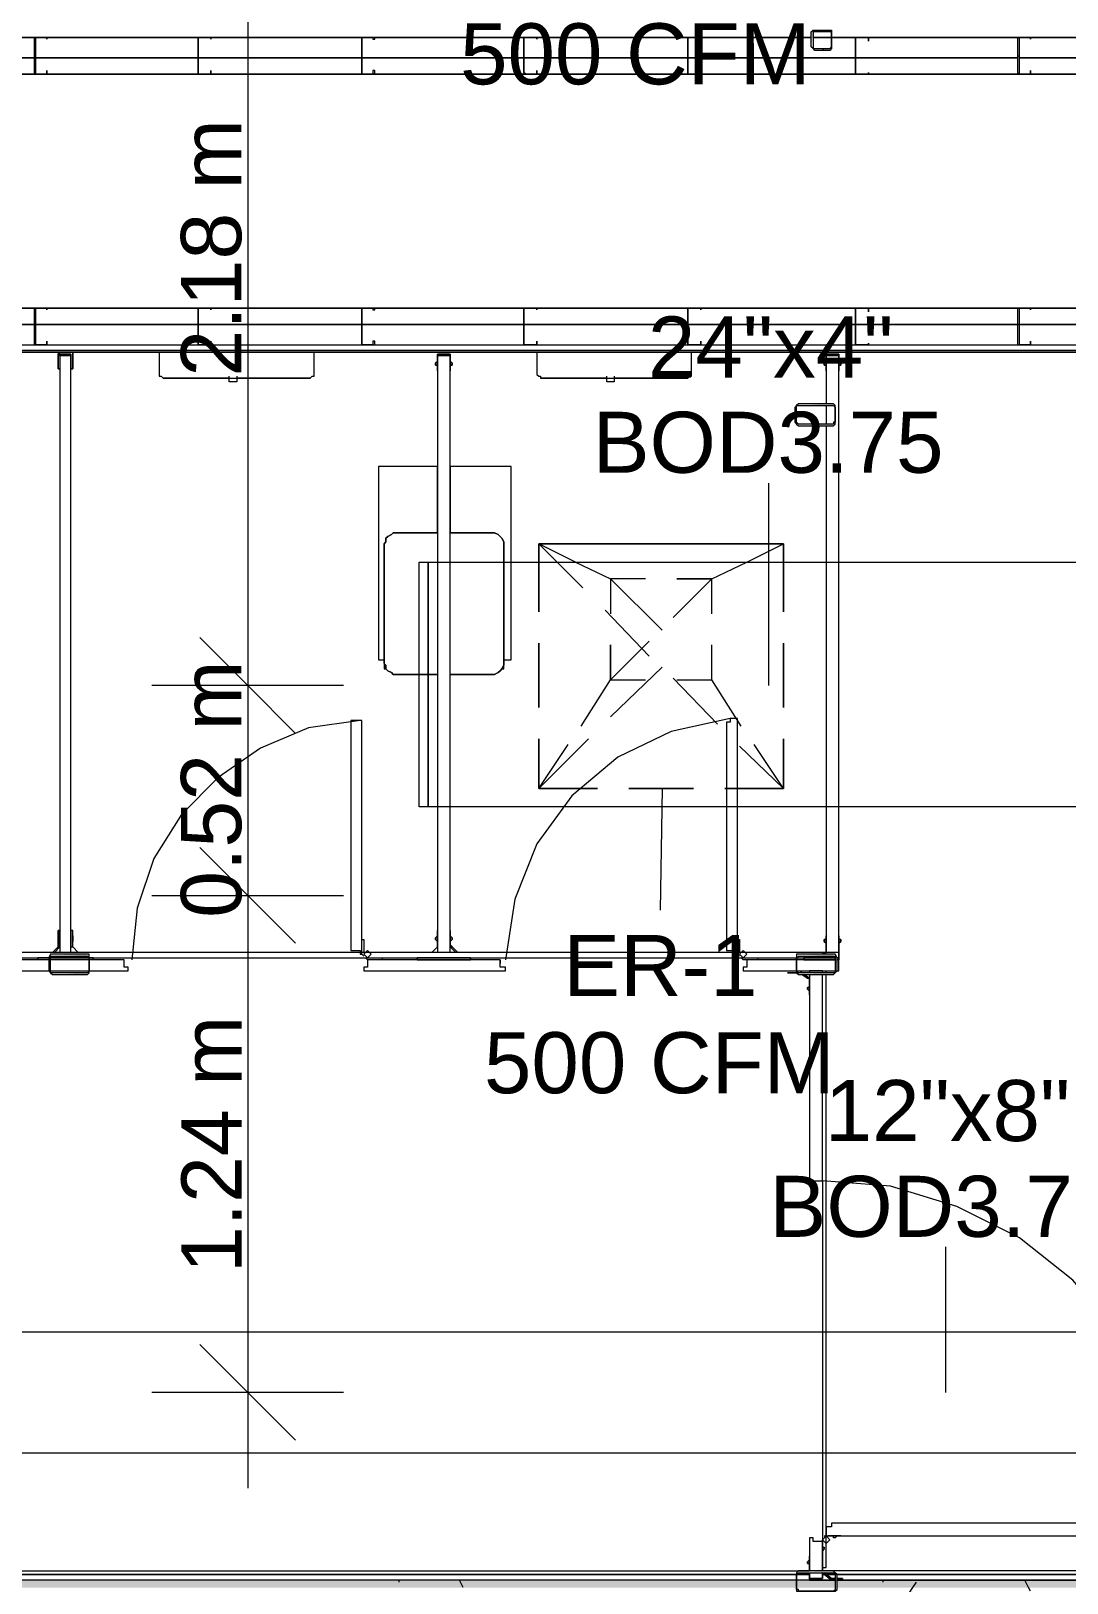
# Model space of a CAD drawing. Header units: metres. Extents: x -2 to 237, y -8 to 52.
# Drawn here: x 36.022 to 38.599, y 25.547 to 29.409 of the extents above; entities that cross this region are included whole.
import ezdxf

# ---------------------------------------------------------------- set-up
doc = ezdxf.new("R2010")
doc.units = ezdxf.units.M
doc.layers.add('HVAC - Ductos', color=5, linetype='Continuous', lineweight=0)
doc.layers.add('PDF_Text', color=7, linetype='Continuous', lineweight=0)
doc.layers.add('PDF_Geometry', color=7, linetype='Continuous', lineweight=0, true_color=0xaaaaaa)
doc.layers.add('PDF_Solid Fills', color=7, linetype='Continuous', lineweight=0, true_color=0xffffff)
doc.styles.add('PDF Helvetica', font='')
doc.styles.get('PDF Helvetica').set_extended_font_data('Helvetica')

msp = doc.modelspace()

# ---------------------------------------------------------------- hatches: boundary and pattern name
at = {"layer": 'PDF_Solid Fills', "lineweight": 0, "transparency": 33554559}
h = msp.add_hatch(color=256, dxfattribs=at)
h.paths.add_polyline_path([(37.9718, 29.4117), (38.0085, 29.4072), (38.0085, 29.4117)])
h.paths.add_polyline_path([(38.0085, 29.3659), (37.9718, 29.3659), (38.0085, 29.3614), (38.0085, 29.3614)])
h.paths.add_polyline_path([(37.9673, 29.4072), (37.9627, 29.4072), (37.9627, 29.3705)])
h = msp.add_hatch(color=256, dxfattribs=at)
h.paths.add_polyline_path([(38.0177, 28.4771), (38.0177, 28.4817), (37.9307, 28.4817)])
h.paths.add_polyline_path([(37.9307, 28.4313), (38.0175, 28.4267), (38.0177, 28.4267), (38.0177, 28.4313)])
h.paths.add_polyline_path([(37.9261, 28.4725), (37.9215, 28.4725), (37.9215, 28.4358)])
h = msp.add_hatch(color=256, dxfattribs=at)
h.paths.add_polyline_path([(36.0751, 27.1118), (36.1621, 27.1072), (36.1621, 27.1118)])
h.paths.add_polyline_path([(36.1621, 27.0659), (36.0751, 27.0659), (36.1612, 27.0614), (36.1621, 27.0614)])
h.paths.add_polyline_path([(36.0705, 27.1026), (36.0659, 27.1026), (36.0659, 27.0705)])
h = msp.add_hatch(color=256, dxfattribs=at)
h.paths.add_polyline_path([(38.0223, 27.1026), (38.0223, 27.0705), (38.0269, 27.1026)])
h.paths.add_polyline_path([(38.0177, 27.1072), (38.0177, 27.1118), (37.9307, 27.1118)])
h.paths.add_polyline_path([(37.9307, 27.0659), (38.0168, 27.0614), (38.0177, 27.0614), (38.0177, 27.0659)])
h = msp.add_hatch(color=256, dxfattribs=at)
h.paths.add_polyline_path([(38.0177, 25.5723), (38.0177, 25.5769), (37.9307, 25.5769)])
h.paths.add_polyline_path([(38.0223, 25.5678), (38.0223, 25.5311), (38.0223, 25.5311), (38.0269, 25.5678)])
h = msp.add_hatch(color=256, dxfattribs=at)
h.paths.add_polyline_path([(38.0223, 25.5357), (38.0223, 25.554), (34.7785, 25.554), (34.7785, 25.5357)])
h.paths.add_polyline_path([(40.1573, 25.554), (40.1573, 25.5357), (40.2673, 25.5357), (40.2673, 25.554)])
h.paths.add_polyline_path([(38.0269, 25.554), (38.0269, 25.5357), (39.9512, 25.5357), (39.9512, 25.554)])

# ---------------------------------------------------------------- linework, layer by layer
at = {"layer": 'HVAC - Ductos', "lineweight": 0}
for points in [[(36.5607, 32.431), (36.5607, 31.6797), (36.5607, 29.9615), (36.5607, 27.7807), (36.5607, 27.2584), (36.5607, 25.7831)], [(37.8574, 27.7807), (37.8574, 28.2846)], [(37.2846, 28.1334), (37.3946, 28.0235)], [(37.8024, 28.0876), (37.894, 28.1334), (37.894, 28.0876), (37.894, 28.1334), (37.2846, 28.1334), (37.2846, 28.0876), (37.2846, 28.1334), (37.894, 28.1334)], [(37.3763, 28.0876), (37.2846, 28.1334)], [(37.3763, 28.0876), (37.4633, 28.0464), (37.4633, 27.9593)], [(37.7153, 27.9593), (37.7153, 28.0464), (37.8024, 28.0876)], [(37.5504, 28.0464), (37.4633, 28.0464)], [(37.7153, 28.0464), (37.6283, 28.0464)], [(37.4496, 27.9685), (37.5595, 27.854)], [(36.6799, 27.6616), (36.5607, 27.7807), (36.4416, 27.8998)], [(37.4633, 27.8815), (37.4633, 27.7944)], [(37.7886, 27.6798), (37.7153, 27.7944), (37.7153, 27.8815)], [(37.5916, 27.8265), (37.4633, 27.7028)], [(36.799, 27.7807), (36.5607, 27.7807), (36.3225, 27.7807)], [(37.39, 27.6798), (37.4633, 27.7944), (37.5504, 27.7944)], [(37.6191, 27.799), (37.7291, 27.6844)], [(37.6283, 27.7944), (37.7153, 27.7944)], [(37.4084, 27.6478), (37.2846, 27.5241), (37.358, 27.634)], [(37.784, 27.6295), (37.894, 27.5241), (37.8207, 27.634)], [(37.5916, 27.5241), (37.5871, 27.2217)], [(36.6799, 27.1392), (36.5607, 27.2584), (36.4416, 27.3775)], [(36.3225, 27.2584), (36.5607, 27.2584), (36.799, 27.2584)], [(38.2972, 26.0214), (38.2972, 26.3833)], [(36.6799, 25.9022), (36.5607, 26.0214), (36.4416, 26.1404)], [(36.799, 26.0214), (36.5607, 26.0214), (36.3225, 26.0214)]]:
    msp.add_lwpolyline(points, dxfattribs=at)
for points in [[(37.0097, 28.0876), (37.0097, 27.4783), (36.9869, 27.4783), (36.9869, 28.0876)], [(37.0097, 28.0876), (38.6775, 28.0876), (38.6775, 27.4783), (37.0097, 27.4783)], [(37.2846, 28.0876), (37.2846, 27.9639)], [(37.894, 27.9639), (37.894, 28.0876)], [(37.2846, 27.886), (37.2846, 27.7257)], [(37.894, 27.7257), (37.894, 27.886)], [(37.2846, 27.6478), (37.2846, 27.5241), (37.4312, 27.5241), (37.2846, 27.5241)], [(37.7474, 27.5241), (37.894, 27.5241), (37.894, 27.6478), (37.894, 27.5241)], [(37.5091, 27.5241), (37.6695, 27.5241)], [(31.6721, 26.1725), (38.6775, 26.1725), (38.6775, 25.8701), (31.6721, 25.8701)]]:
    msp.add_lwpolyline(points, close=True, dxfattribs=at)
at = {"layer": 'PDF_Geometry', "lineweight": 0}
for points in [[(34.1875, 29.3018), (39.7175, 29.3018), (39.7175, 29.343), (39.6991, 29.343), (39.7175, 29.343), (39.7175, 29.3934), (38.5079, 29.3934), (39.7037, 29.3934), (39.7037, 29.4117)], [(38.0727, 29.3934), (38.0727, 29.3934)], [(38.0727, 29.3934), (38.0727, 29.3934)], [(37.9902, 29.3613), (37.9948, 29.3659)], [(38.0131, 29.3796), (38.0131, 29.3842)], [(38.1047, 29.3842), (38.1047, 29.3842)], [(35.6261, 29.343), (36.0293, 29.343), (35.6261, 29.343)], [(34.1875, 28.7199), (39.7037, 28.7199), (39.7037, 29.3018), (39.7037, 28.7199), (39.7175, 28.7199), (39.7175, 29.3018), (39.7037, 29.3018), (39.7037, 28.7199), (39.7037, 29.3018), (34.1875, 29.3018)], [(38.1047, 29.3064), (38.1047, 29.3064)], [(34.1875, 28.6283), (39.7175, 28.6283), (39.7175, 28.6787), (39.7175, 28.7199), (34.1875, 28.7199)], [(38.0727, 28.7199), (38.0727, 28.7199)], [(38.0727, 28.7199), (38.0727, 28.7199)], [(38.1047, 28.7107), (38.1047, 28.7107)], [(34.1875, 28.6283), (39.7037, 28.6283), (39.7037, 28.6145), (34.1875, 28.6145)], [(38.0727, 28.6283), (38.0727, 28.6283)], [(38.0727, 28.6283), (38.0727, 28.6283)], [(38.1047, 28.6328), (38.1047, 28.6328)], [(39.7037, 28.6145), (34.1875, 28.6145)], [(34.2058, 28.6099), (39.7037, 28.6099), (34.2058, 28.6099)], [(36.0888, 28.587), (36.0888, 28.5825), (36.0888, 28.587)], [(36.0888, 28.587), (36.0888, 28.5825), (36.0888, 28.587)], [(36.1209, 27.1164), (36.1209, 28.6008), (36.0934, 28.6008), (36.0934, 27.1164)], [(36.1255, 28.5825), (36.1255, 28.587), (36.1255, 28.5825)], [(36.1255, 28.5825), (36.1255, 28.587), (36.1255, 28.5825)], [(36.7165, 28.5458), (36.7211, 28.5503), (36.7257, 28.5503), (36.7257, 28.5549), (36.7257, 28.5595), (36.7257, 28.6099), (36.3408, 28.6099), (36.3408, 28.5595), (36.3408, 28.5549), (36.3408, 28.5503), (36.3454, 28.5503), (36.35, 28.5458)], [(37.0281, 28.5825), (37.0281, 28.5779), (37.0281, 28.5825)], [(37.0281, 28.5825), (37.0281, 28.5779), (37.0281, 28.5825)], [(37.0327, 28.6054), (37.0373, 28.6054), (37.0647, 28.6054), (37.0647, 28.5641), (37.0647, 28.6054), (37.0373, 28.6054)], [(37.0647, 27.1164), (37.0647, 28.6008), (37.0327, 28.6008), (37.0327, 27.1164)], [(37.0693, 28.5779), (37.0693, 28.5825), (37.0693, 28.5779)], [(37.0693, 28.5779), (37.0693, 28.5825), (37.0693, 28.5779)], [(37.6558, 28.5458), (37.6603, 28.5503), (37.6649, 28.5503), (37.6649, 28.5549), (37.6649, 28.5595), (37.6649, 28.6099), (37.28, 28.6099), (37.28, 28.5595), (37.28, 28.5549), (37.2846, 28.5503), (37.2892, 28.5503), (37.2892, 28.5458)], [(37.9948, 28.5825), (37.9948, 28.5779), (37.9948, 28.5825)], [(37.9948, 28.5825), (37.9948, 28.5779), (37.9948, 28.5825)], [(38.0315, 27.1576), (38.0315, 27.1026), (38.0315, 27.098), (38.0269, 27.098), (38.0315, 27.098), (38.0315, 27.1026), (38.0315, 27.1576), (38.0315, 27.1026), (38.0269, 27.1026), (38.0315, 27.1026), (38.0315, 28.6008), (37.9994, 28.6008), (37.9994, 28.4817)], [(38.0361, 28.5779), (38.0361, 28.5825), (38.0361, 28.5779)], [(38.0361, 28.5779), (38.0361, 28.5825), (38.0361, 28.5779)], [(36.4645, 28.5458), (36.35, 28.5458), (36.7165, 28.5458), (36.5837, 28.5458)], [(36.5149, 28.5458), (36.4645, 28.5458), (36.5149, 28.5458)], [(36.4645, 28.5458), (36.4645, 28.5458)], [(36.5333, 28.5503), (36.5333, 28.5367), (36.5149, 28.5367), (36.5149, 28.5503)], [(37.4038, 28.5458), (37.2892, 28.5458), (37.6558, 28.5458), (37.5229, 28.5458)], [(37.4542, 28.5458), (37.4038, 28.5458), (37.4542, 28.5458)], [(37.4038, 28.5458), (37.4038, 28.5458)], [(37.4725, 28.5503), (37.4725, 28.5367), (37.4542, 28.5367), (37.4542, 28.5503)], [(37.9994, 28.4771), (37.9994, 28.4313)], [(37.9994, 28.4267), (37.9994, 27.1164), (37.9994, 27.1576), (37.9994, 27.1209), (37.9994, 27.1164), (37.9948, 27.1164), (37.9902, 27.1164), (37.9948, 27.1164), (37.9994, 27.1164), (37.9994, 27.1209), (37.9994, 27.1576)], [(37.0327, 28.3259), (37.0327, 28.1609), (37.0327, 28.3259), (37.0235, 28.3259), (37.0097, 28.3259), (36.9869, 28.3259), (36.9685, 28.3259), (36.9456, 28.3259), (36.8952, 28.3259), (36.8906, 28.3259), (36.886, 28.3259), (36.886, 27.8448), (36.8906, 27.8448), (36.8952, 27.8448), (36.8998, 27.8448), (36.8998, 27.8219), (36.9044, 27.8219)], [(37.193, 27.8219), (37.1976, 27.8219), (37.1976, 27.8448), (37.2022, 27.8448), (37.2068, 27.8448), (37.2114, 27.8448), (37.2159, 27.8448), (37.2159, 28.3259), (37.2114, 28.3259), (37.2068, 28.3259), (37.2022, 28.3259), (37.1563, 28.3259), (37.1335, 28.3259), (37.1105, 28.3259), (37.0922, 28.3259), (37.0739, 28.3259), (37.0647, 28.3259), (37.0647, 28.1609), (37.0647, 28.3259)], [(36.8448, 27.6936), (36.8173, 27.6936), (36.8173, 27.1209), (36.8402, 27.1209), (36.8402, 27.1118), (36.8448, 27.1118), (36.8448, 27.6936), (36.8402, 27.6936), (36.712, 27.6753), (36.5928, 27.6249), (36.4875, 27.5516), (36.3958, 27.4599), (36.327, 27.35), (36.2858, 27.2263), (36.2721, 27.098)], [(37.7612, 27.6982), (37.7612, 27.689), (37.752, 27.689), (37.752, 27.1209), (37.7749, 27.1209), (37.7749, 27.1118), (37.7795, 27.1118), (37.7795, 27.6982), (37.7612, 27.6982), (37.6145, 27.6662), (37.4817, 27.602), (37.3671, 27.5058), (37.28, 27.3867), (37.2251, 27.2492), (37.2022, 27.098)], [(36.0934, 27.1301), (36.0797, 27.1164), (36.0934, 27.1301), (36.0934, 27.1713), (36.0888, 27.1713), (36.0888, 27.1346), (36.0888, 27.1301), (36.0751, 27.1164), (36.0888, 27.1301), (36.0888, 27.1346), (36.0888, 27.1713), (36.0934, 27.1713)], [(36.0888, 27.153), (36.0888, 27.1484), (36.0888, 27.153)], [(36.0888, 27.153), (36.0888, 27.1484), (36.0888, 27.153)], [(36.1209, 27.1301), (36.1255, 27.1301), (36.1392, 27.1164), (36.1255, 27.1301), (36.1255, 27.1346), (36.1255, 27.1713), (36.1209, 27.1713)], [(36.1255, 27.1484), (36.1255, 27.153), (36.1255, 27.1484)], [(36.1255, 27.1484), (36.1255, 27.153), (36.1255, 27.1484)], [(37.0281, 27.153), (37.0281, 27.1484), (37.0281, 27.153)], [(37.0281, 27.153), (37.0281, 27.1484), (37.0281, 27.153)], [(37.0693, 27.1484), (37.0693, 27.153), (37.0693, 27.1484)], [(37.0693, 27.1484), (37.0693, 27.153), (37.0693, 27.1484)], [(38.0269, 27.1026), (38.0315, 27.1026), (38.0315, 27.1164), (34.2195, 27.1164), (34.2195, 27.1026)], [(36.8494, 27.1072), (36.8448, 27.1118), (36.8448, 27.1209), (36.8448, 27.1484), (36.8494, 27.1484), (36.8494, 27.1209), (36.8494, 27.1164)], [(36.8494, 27.1392), (36.8494, 27.1346), (36.8494, 27.1301)], [(36.8494, 27.1301), (36.8494, 27.1301)], [(37.784, 27.1072), (37.7795, 27.1118), (37.7795, 27.1209), (37.7795, 27.1484), (37.784, 27.1484), (37.784, 27.1209), (37.784, 27.1164)], [(37.784, 27.1392), (37.784, 27.1346), (37.784, 27.1301)], [(37.784, 27.1301), (37.784, 27.1301)], [(37.9948, 27.1484), (37.9948, 27.1438), (37.9948, 27.1484)], [(37.9948, 27.1484), (37.9948, 27.1438), (37.9948, 27.1484)], [(37.9994, 27.1164), (37.9994, 27.1164)], [(38.0361, 27.1438), (38.0361, 27.1484), (38.0361, 27.1438)], [(38.0361, 27.1438), (38.0361, 27.1484), (38.0361, 27.1438)], [(34.3249, 27.1026), (36.0659, 27.1026)], [(36.0659, 27.098), (35.9239, 27.098), (35.9239, 27.0797), (35.9101, 27.0797), (35.9101, 27.0705), (36.263, 27.0705), (36.263, 27.0797), (36.2538, 27.0797), (36.2538, 27.098), (36.1667, 27.098), (36.0705, 27.098)], [(36.0705, 27.1026), (36.1667, 27.1026), (37.9261, 27.1026), (38.0223, 27.1026)], [(36.8677, 27.098), (36.8586, 27.098), (36.854, 27.1026)], [(36.8631, 27.1026), (36.8677, 27.1026), (36.8952, 27.1026), (36.8952, 27.098)], [(36.9823, 27.098), (36.9823, 27.1026), (37.0052, 27.1026), (37.0097, 27.1026), (37.0052, 27.1026), (37.0922, 27.1026), (37.1151, 27.1026), (37.1151, 27.098)], [(37.0922, 27.1026), (37.0922, 27.1026)], [(37.0922, 27.1026), (37.0922, 27.1026)], [(37.1884, 27.098), (37.1884, 27.0888)], [(37.9444, 27.098), (37.9444, 27.1026), (37.9718, 27.1026), (37.9764, 27.1026), (37.9718, 27.1026), (37.9902, 27.1026), (38.0223, 27.1026), (37.9902, 27.1026), (37.9444, 27.1026), (37.9444, 27.098), (38.0223, 27.098), (37.9261, 27.098), (37.8024, 27.098), (37.7932, 27.098), (37.7886, 27.1026)], [(38.0223, 27.098), (37.9261, 27.098), (37.8024, 27.098), (37.8024, 27.0797), (37.7932, 27.0797), (37.7932, 27.0705), (38.0315, 27.0705), (38.0315, 27.098), (38.0269, 27.098)], [(37.7978, 27.1026), (37.8024, 27.1026), (37.8298, 27.1026), (37.8298, 27.098)], [(37.8116, 27.1026), (37.8116, 27.1026)], [(37.8116, 27.1026), (37.8161, 27.1026), (37.8207, 27.1026)], [(37.9169, 27.0659), (37.9215, 27.0659), (37.9169, 27.0659)], [(37.9169, 27.0659), (37.9215, 27.0659), (37.9169, 27.0659)], [(37.9215, 27.0659), (37.9215, 27.0659)], [(37.9215, 27.0659), (37.9215, 27.0659)], [(37.9902, 27.0659), (37.9902, 27.0705), (37.981, 27.0705), (37.9582, 27.0705), (37.9582, 27.0659)], [(37.9582, 27.0613), (37.9582, 26.539), (37.9673, 26.539), (37.9673, 26.5482), (37.9902, 26.5482), (37.9902, 27.0613)], [(39.6763, 25.5769), (39.6763, 27.0613), (39.6763, 25.5769), (37.9902, 25.5769), (37.9902, 25.6502), (37.9902, 25.6456), (37.9902, 25.6502), (37.9902, 25.6548)], [(38.8928, 25.6868), (38.879, 25.6868), (38.879, 25.696), (38.0131, 25.696), (38.0131, 25.6868), (37.9994, 25.6868), (37.9994, 25.664), (38.8928, 25.664), (38.8928, 25.6868), (38.8699, 25.8564), (38.8149, 26.0214), (38.7279, 26.1679), (38.6133, 26.3008), (38.4805, 26.4062), (38.3247, 26.4841), (38.1597, 26.5345), (37.9902, 26.5482), (37.9902, 25.586), (37.9994, 25.586), (37.9994, 27.0613)], [(37.9994, 27.0659), (37.9994, 27.0705)], [(39.69, 25.5678), (39.69, 27.0613), (39.69, 25.5678), (39.69, 27.0613), (39.69, 25.5678), (39.69, 27.0613), (39.69, 25.5678), (39.69, 27.0613), (39.69, 25.5678), (37.9994, 25.5678)], [(37.9536, 27.0293), (37.9536, 27.0247), (37.9536, 27.0293)], [(37.9536, 27.0293), (37.9536, 27.0247), (37.9536, 27.0293)], [(37.9582, 27.0201), (37.9582, 27.0293), (37.9582, 27.0201)], [(37.9582, 27.0201), (37.9582, 27.0293), (37.9582, 27.0201)], [(37.9582, 25.5586), (37.9582, 25.554), (37.9627, 25.554), (37.9994, 25.554), (38.0131, 25.554), (38.0223, 25.554), (37.9582, 25.554), (37.9582, 25.5723), (37.9582, 25.5586), (37.9582, 25.554), (37.9627, 25.554), (37.9994, 25.554), (38.0223, 25.554), (37.9261, 25.554), (34.7785, 25.554), (34.5082, 25.554), (34.5082, 25.6548), (34.073, 25.6548), (34.073, 25.554), (31.0857, 25.554), (34.073, 25.554)], [(37.9902, 25.5769), (37.9902, 25.6502), (37.9673, 25.6502), (37.9673, 25.6594), (37.9582, 25.6594), (37.9582, 25.5769)], [(37.9948, 25.664), (38.004, 25.664), (38.0085, 25.664), (38.004, 25.664)], [(38.0269, 25.664), (38.0223, 25.6594), (38.0177, 25.6594), (38.0177, 25.664)], [(38.0361, 25.664), (38.0361, 25.664)], [(37.9902, 25.5586), (37.9902, 25.5723), (37.9902, 25.5586), (37.9582, 25.5586), (37.9582, 25.5723), (37.9582, 25.554), (37.9261, 25.554), (34.7785, 25.554), (34.7785, 25.5678), (37.9261, 25.5678), (37.9582, 25.5678), (37.9261, 25.5678), (34.7785, 25.5678), (34.7785, 25.5723), (34.7785, 25.5769), (37.9582, 25.5769), (37.9582, 25.6136)], [(37.9582, 25.5769), (37.9582, 25.6136), (37.9582, 25.5769)], [(37.9902, 25.6456), (37.9902, 25.6181)], [(37.9902, 25.6364), (37.9948, 25.6364), (37.9948, 25.6319), (37.9902, 25.6273)], [(37.9902, 25.6181), (37.9902, 25.6181)], [(37.9536, 25.5998), (37.9536, 25.5952), (37.9536, 25.5998)], [(37.9536, 25.5998), (37.9536, 25.5952), (37.9536, 25.5998)], [(37.9582, 25.5678), (34.7785, 25.5678)], [(38.0223, 25.554), (37.9261, 25.554), (34.7785, 25.554)], [(37.9582, 25.5586), (37.9902, 25.5586), (37.9582, 25.5586)], [(37.9718, 25.5586), (37.9673, 25.5586), (37.9718, 25.5586)], [(37.9718, 25.5586), (37.9673, 25.5586), (37.9718, 25.5586)], [(37.9948, 25.5678), (37.9902, 25.5678)], [(38.0223, 25.5678), (37.9994, 25.5678)], [(38.0223, 25.5678), (37.9994, 25.5678)], [(38.0223, 25.5678), (38.004, 25.5678)], [(38.0223, 25.5678), (38.004, 25.5678)], [(38.0131, 25.554), (38.0131, 25.554)], [(38.0315, 25.5586), (38.0269, 25.5586), (38.0315, 25.5586)], [(38.0315, 25.5586), (38.0269, 25.5586), (38.0315, 25.5586)], [(39.6304, 25.554), (38.0406, 25.554), (38.0269, 25.554), (39.9512, 25.554)], [(39.9512, 25.554), (38.0269, 25.554)], [(38.0406, 25.554), (38.0406, 25.554)]]:
    msp.add_lwpolyline(points, dxfattribs=at)
for points in [[(36.0339, 29.3934), (35.6582, 29.3934)], [(36.0613, 29.3934), (36.0339, 29.3934), (36.0293, 29.3934), (36.0293, 29.3064), (36.0339, 29.3018), (36.0613, 29.3018), (36.0613, 29.311), (36.0613, 29.3018), (36.0339, 29.3018), (36.0339, 29.3064), (36.0339, 29.3934), (36.0613, 29.3934), (36.0613, 29.3888)], [(36.4371, 29.3934), (36.0613, 29.3934)], [(36.4691, 29.3934), (36.4371, 29.3934), (36.4371, 29.3064), (36.4371, 29.3018), (36.4691, 29.3018), (36.4691, 29.311), (36.4691, 29.3018), (36.4371, 29.3018), (36.4371, 29.3064), (36.4371, 29.3934), (36.4691, 29.3934), (36.4691, 29.3888)], [(36.8448, 29.3934), (36.4691, 29.3934)], [(36.8768, 29.3934), (36.8448, 29.3934), (36.8448, 29.3064), (36.8448, 29.3018), (36.8768, 29.3018), (36.8768, 29.311), (36.8723, 29.311), (36.8723, 29.3018), (36.8448, 29.3018), (36.8448, 29.3064), (36.8448, 29.3934), (36.8723, 29.3934), (36.8723, 29.3888), (36.8768, 29.3888)], [(37.2526, 29.3934), (36.8768, 29.3934)], [(37.28, 29.3934), (37.2526, 29.3934), (37.248, 29.3934), (37.248, 29.3064), (37.248, 29.3018), (37.2526, 29.3018), (37.28, 29.3018), (37.28, 29.311), (37.28, 29.3018), (37.2526, 29.3018), (37.248, 29.3064), (37.248, 29.3934), (37.2526, 29.3934), (37.28, 29.3934), (37.28, 29.3888)], [(37.6558, 29.3934), (37.28, 29.3934)], [(37.6878, 29.3934), (37.6558, 29.3934), (37.6558, 29.3064), (37.6558, 29.3018), (37.6878, 29.3018), (37.6878, 29.311), (37.6878, 29.3018), (37.6558, 29.3018), (37.6558, 29.3064), (37.6558, 29.3934), (37.6878, 29.3934), (37.6878, 29.3888)], [(37.9627, 29.3934), (37.6878, 29.3934)], [(37.9627, 29.4072), (37.9673, 29.4117), (37.9718, 29.4117), (38.0085, 29.4117), (38.0131, 29.4117), (38.0131, 29.4072), (38.0131, 29.3705), (38.0131, 29.3659), (38.0085, 29.3613), (37.9718, 29.3613), (37.9673, 29.3659), (37.9627, 29.3705)], [(37.9718, 29.3659), (38.0085, 29.3659), (38.0131, 29.3705), (38.0131, 29.4072), (38.0085, 29.4072), (37.9718, 29.4072), (37.9673, 29.4072), (37.9673, 29.3705), (37.9673, 29.3659)], [(38.0727, 29.3934), (38.0131, 29.3934), (37.9673, 29.3934), (38.0131, 29.3934)], [(38.0727, 29.3018), (38.0727, 29.3064), (38.0727, 29.3934), (38.1047, 29.3934), (38.1047, 29.3842), (38.1047, 29.3934), (38.0727, 29.3934), (38.0727, 29.3064), (38.0727, 29.3018), (38.1047, 29.3018)], [(38.4805, 29.3934), (38.1047, 29.3934)], [(38.5079, 29.3934), (38.4805, 29.3934), (38.4759, 29.3934), (38.4759, 29.3064), (38.4805, 29.3018), (38.5079, 29.3018), (38.5079, 29.311), (38.5079, 29.3018), (38.4805, 29.3018), (38.4805, 29.3064), (38.4805, 29.3934), (38.5079, 29.3934), (38.5079, 29.3888)], [(36.0339, 29.343), (36.4371, 29.343), (36.8448, 29.343), (37.248, 29.343), (37.6558, 29.343), (38.0727, 29.343), (38.4759, 29.343), (38.0727, 29.343), (37.6558, 29.343), (37.248, 29.343), (36.8448, 29.343), (36.4371, 29.343)], [(38.4805, 29.343), (38.9157, 29.343), (39.044, 29.343), (38.9157, 29.343)], [(38.0361, 29.3018), (38.5446, 29.3018)], [(38.1047, 29.3064), (38.1047, 29.3018)], [(36.0613, 28.7199), (36.0339, 28.7199), (36.0293, 28.7199), (36.0293, 28.6283), (36.0339, 28.6283), (36.0613, 28.6283), (36.0613, 28.6374), (36.0613, 28.6283), (36.0339, 28.6283), (36.0339, 28.7199), (36.0613, 28.7199), (36.0613, 28.7153)], [(36.4691, 28.7199), (36.4371, 28.7199), (36.4371, 28.6283), (36.4691, 28.6283), (36.4691, 28.6374), (36.4691, 28.6283), (36.4371, 28.6283), (36.4371, 28.7199), (36.4691, 28.7199), (36.4691, 28.7153)], [(36.8768, 28.7199), (36.8448, 28.7199), (36.8448, 28.6283), (36.8768, 28.6283), (36.8768, 28.6374), (36.8723, 28.6374), (36.8723, 28.6283), (36.8448, 28.6283), (36.8448, 28.7199), (36.8723, 28.7199), (36.8723, 28.7153), (36.8768, 28.7153)], [(37.28, 28.7199), (37.2526, 28.7199), (37.248, 28.7199), (37.248, 28.6283), (37.2526, 28.6283), (37.28, 28.6283), (37.28, 28.6374), (37.28, 28.6283), (37.2526, 28.6283), (37.248, 28.6283), (37.248, 28.7199), (37.2526, 28.7199), (37.28, 28.7199), (37.28, 28.7153)], [(37.6878, 28.7199), (37.6558, 28.7199), (37.6558, 28.6283), (37.6878, 28.6283), (37.6878, 28.6374), (37.6878, 28.6283), (37.6558, 28.6283), (37.6558, 28.7199), (37.6878, 28.7199), (37.6878, 28.7153)], [(38.0727, 28.6283), (38.0727, 28.7199), (38.1047, 28.7199), (38.1047, 28.7107), (38.1047, 28.7199), (38.0727, 28.7199), (38.0727, 28.6283), (38.1047, 28.6283)], [(38.5079, 28.7199), (38.4805, 28.7199), (38.4759, 28.7199), (38.4759, 28.6283), (38.4805, 28.6283), (38.5079, 28.6283), (38.5079, 28.6374), (38.5079, 28.6283), (38.4805, 28.6283), (38.4805, 28.7199), (38.5079, 28.7199), (38.5079, 28.7153)], [(39.044, 28.6787), (39.0165, 28.6787), (38.8974, 28.6787), (38.4805, 28.6787), (38.0727, 28.6787), (37.6558, 28.6787), (37.248, 28.6787), (36.8448, 28.6787), (36.4371, 28.6787), (36.0339, 28.6787), (35.6261, 28.6787), (35.2229, 28.6787), (35.6261, 28.6787), (36.0339, 28.6787), (36.4371, 28.6787), (36.8448, 28.6787), (37.248, 28.6787), (37.6558, 28.6787), (38.0727, 28.6787), (38.4805, 28.6787), (38.8974, 28.6787), (39.0165, 28.6787)], [(38.1047, 28.6328), (38.1047, 28.6283)], [(36.1255, 28.6054), (36.1255, 28.5687), (36.1209, 28.5687), (36.1209, 28.6054), (36.0934, 28.6054), (36.0934, 28.6008), (36.0934, 28.6054), (36.1209, 28.6054), (36.1209, 28.5687), (36.1255, 28.5687), (36.1255, 28.6054), (36.1255, 28.6099), (36.1209, 28.6099), (36.0934, 28.6099), (36.0888, 28.6054), (36.0888, 28.5687), (36.0934, 28.5687), (36.0888, 28.5687), (36.0888, 28.6054), (36.0934, 28.6099), (36.1209, 28.6099), (36.1255, 28.6099)], [(36.0888, 28.5779), (36.0888, 28.5825), (36.0888, 28.587), (36.0888, 28.5825)], [(36.0888, 28.5779), (36.0888, 28.5825), (36.0888, 28.587), (36.0888, 28.5825)], [(36.0888, 28.5825), (36.0888, 28.5779)], [(36.1255, 28.587), (36.1255, 28.5825), (36.1255, 28.5779), (36.1255, 28.5825)], [(36.1255, 28.587), (36.1255, 28.5825), (36.1255, 28.5779), (36.1255, 28.5825)], [(36.1255, 28.5779), (36.1255, 28.5825)], [(37.0327, 28.587), (37.0281, 28.5825)], [(37.0327, 28.5641), (37.0327, 28.6054), (37.0373, 28.6054), (37.0647, 28.6054), (37.0647, 28.5641), (37.0647, 28.6054), (37.0373, 28.6054), (37.0327, 28.6054)], [(37.0327, 28.5779), (37.0327, 28.5825), (37.0327, 28.587), (37.0327, 28.5825)], [(37.0327, 28.5779), (37.0327, 28.5825), (37.0327, 28.587), (37.0327, 28.5825)], [(37.0693, 28.5825), (37.0647, 28.587)], [(37.0647, 28.587), (37.0647, 28.5825), (37.0647, 28.5779), (37.0647, 28.5825)], [(37.0647, 28.587), (37.0647, 28.5825), (37.0647, 28.5779), (37.0647, 28.5825)], [(37.9994, 28.587), (37.9948, 28.5825)], [(38.0315, 28.6054), (38.0315, 28.5641), (38.0315, 28.6054), (38.0269, 28.6054), (37.9994, 28.6054), (38.0269, 28.6054), (38.0315, 28.6054), (38.0315, 28.5641), (38.0315, 28.6054), (38.0269, 28.6054), (37.9994, 28.6054), (37.9994, 28.5641), (37.9994, 28.6054), (38.0269, 28.6054)], [(37.9994, 28.5779), (37.9994, 28.5825), (37.9994, 28.587), (37.9994, 28.5825)], [(37.9994, 28.5779), (37.9994, 28.5825), (37.9994, 28.587), (37.9994, 28.5825)], [(38.0361, 28.5825), (38.0315, 28.587)], [(38.0315, 28.587), (38.0315, 28.5825), (38.0315, 28.5779), (38.0315, 28.5825)], [(38.0315, 28.587), (38.0315, 28.5825), (38.0315, 28.5779), (38.0315, 28.5825)], [(36.5837, 28.5458), (36.5333, 28.5458)], [(37.0281, 28.5779), (37.0327, 28.5779)], [(37.0647, 28.5779), (37.0693, 28.5779)], [(37.5229, 28.5458), (37.4725, 28.5458)], [(37.9948, 28.5779), (37.9994, 28.5779)], [(38.0315, 28.5779), (38.0361, 28.5779)], [(37.9215, 28.4725), (37.9215, 28.4358), (37.9261, 28.4313), (37.9307, 28.4267), (38.0177, 28.4267), (38.0223, 28.4313), (38.0223, 28.4358), (38.0223, 28.4725), (38.0223, 28.4771), (38.0177, 28.4817), (37.9307, 28.4817), (37.9261, 28.4771)], [(37.9261, 28.4725), (37.9261, 28.4771), (37.9307, 28.4771), (38.0177, 28.4771), (38.0223, 28.4725), (38.0223, 28.4358), (38.0177, 28.4358), (38.0177, 28.4313), (37.9307, 28.4313), (37.9261, 28.4358)], [(37.0327, 27.8082), (36.9319, 27.8082), (36.9227, 27.8082), (36.9181, 27.8127), (36.909, 27.8173), (36.9044, 27.8219), (36.9044, 27.8311), (36.8998, 27.8356), (36.8998, 28.1334), (36.9044, 28.138), (36.9044, 28.1472), (36.909, 28.1518), (36.9181, 28.1564), (36.9227, 28.1609), (36.9319, 28.1609), (37.0327, 28.1609), (37.0327, 27.8082), (36.9319, 27.8082), (36.9227, 27.8082), (36.9181, 27.8127), (36.909, 27.8173), (36.9044, 27.8219), (36.9044, 27.8311), (36.8998, 27.8356), (36.8998, 28.1334), (36.9044, 28.138), (36.9044, 28.1472), (36.909, 28.1518), (36.9181, 28.1564), (36.9227, 28.1609), (36.9319, 28.1609), (37.0327, 28.1609), (36.9319, 28.1609), (36.9227, 28.1609), (36.9181, 28.1564), (36.909, 28.1518), (36.9044, 28.1472), (36.9044, 28.138), (36.8998, 28.1334), (36.8998, 27.8356), (36.9044, 27.8311), (36.9044, 27.8219), (36.909, 27.8173), (36.9181, 27.8127), (36.9227, 27.8082), (36.9319, 27.8082)], [(37.0647, 28.1609), (37.1655, 28.1609), (37.1747, 28.1609), (37.1839, 28.1564), (37.1884, 28.1518), (37.193, 28.1472), (37.1976, 28.138), (37.1976, 28.1334), (37.1976, 27.8356), (37.1976, 27.8311), (37.193, 27.8219), (37.1884, 27.8173), (37.1839, 27.8127), (37.1747, 27.8082), (37.1655, 27.8082), (37.0647, 27.8082), (37.0647, 28.1609), (37.1655, 28.1609), (37.1747, 28.1609), (37.1839, 28.1564), (37.1884, 28.1518), (37.193, 28.1472), (37.1976, 28.138), (37.1976, 28.1334), (37.1976, 27.8356), (37.1976, 27.8311), (37.193, 27.8219), (37.1884, 27.8173), (37.1839, 27.8127), (37.1747, 27.8082), (37.1655, 27.8082), (37.0647, 27.8082), (37.1655, 27.8082), (37.1747, 27.8082), (37.1839, 27.8127), (37.1884, 27.8173), (37.193, 27.8219), (37.1976, 27.8311), (37.1976, 27.8356), (37.1976, 28.1334), (37.1976, 28.138), (37.193, 28.1472), (37.1884, 28.1518), (37.1839, 28.1564), (37.1747, 28.1609), (37.1655, 28.1609)], [(36.0888, 27.1576), (36.0888, 27.153)], [(36.1392, 27.1164), (36.1255, 27.1301), (36.1255, 27.1346), (36.1255, 27.1713), (36.1209, 27.1713), (36.1209, 27.1301), (36.1255, 27.1301)], [(36.1255, 27.153), (36.1255, 27.1576)], [(36.1255, 27.1576), (36.1255, 27.153), (36.1255, 27.1484), (36.1255, 27.1438), (36.1255, 27.1484), (36.1255, 27.153)], [(36.1255, 27.1576), (36.1255, 27.153), (36.1255, 27.1484), (36.1255, 27.1438), (36.1255, 27.1484), (36.1255, 27.153)], [(37.0189, 27.1164), (37.0327, 27.1301), (37.0327, 27.1346), (37.0327, 27.1713), (37.0327, 27.1346), (37.0327, 27.1301), (37.0189, 27.1164), (37.0327, 27.1301)], [(37.0327, 27.1576), (37.0281, 27.153)], [(37.0785, 27.1164), (37.0647, 27.1301), (37.0647, 27.1713), (37.0647, 27.1346), (37.0693, 27.1301), (37.0831, 27.1164), (37.0693, 27.1301), (37.0647, 27.1346), (37.0647, 27.1713), (37.0647, 27.1301)], [(37.0693, 27.153), (37.0647, 27.1576)], [(37.0647, 27.1576), (37.0647, 27.153), (37.0647, 27.1484), (37.0647, 27.1438), (37.0647, 27.1484), (37.0647, 27.153)], [(37.0647, 27.1576), (37.0647, 27.153), (37.0647, 27.1484), (37.0647, 27.1438), (37.0647, 27.1484), (37.0647, 27.153)], [(36.0888, 27.1484), (36.0888, 27.1438)], [(36.1255, 27.1438), (36.1255, 27.1484)], [(36.8494, 27.1118), (36.8586, 27.1209), (36.8677, 27.1118), (36.8586, 27.1026)], [(37.0281, 27.1484), (37.0327, 27.1438)], [(37.0647, 27.1438), (37.0693, 27.1484)], [(37.784, 27.1118), (37.7932, 27.1209), (37.8024, 27.1118), (37.7932, 27.1026)], [(37.9994, 27.1484), (37.9948, 27.1484)], [(37.9948, 27.1438), (37.9994, 27.1392)], [(37.9994, 27.1392), (37.9994, 27.1438), (37.9994, 27.1484), (37.9994, 27.1438)], [(37.9994, 27.1392), (37.9994, 27.1438), (37.9994, 27.1484), (37.9994, 27.1438)], [(38.0361, 27.1484), (38.0315, 27.1484)], [(38.0315, 27.1484), (38.0315, 27.1438), (38.0315, 27.1392), (38.0315, 27.1438)], [(38.0315, 27.1484), (38.0315, 27.1438), (38.0315, 27.1392), (38.0315, 27.1438)], [(38.0315, 27.1392), (38.0361, 27.1438)], [(36.0385, 27.098), (36.0385, 27.1026), (36.0613, 27.1026), (36.0659, 27.1026), (36.0385, 27.1026)], [(36.0659, 27.1026), (36.0613, 27.1026)], [(36.0659, 27.1026), (36.0659, 27.0705), (36.0705, 27.0659), (36.0751, 27.0613), (36.1622, 27.0613), (36.1667, 27.0659), (36.1667, 27.0705), (36.1667, 27.1026), (36.1667, 27.1118), (36.1622, 27.1118), (36.0751, 27.1118), (36.0705, 27.1118)], [(36.0705, 27.1026), (36.0705, 27.1072), (36.0751, 27.1072), (36.1622, 27.1072), (36.1667, 27.1026), (36.1667, 27.0705), (36.1622, 27.0659), (36.0751, 27.0659), (36.0705, 27.0659), (36.0705, 27.0705)], [(36.153, 27.1026), (36.1484, 27.1026), (36.153, 27.1026), (36.1667, 27.1026), (36.1759, 27.1026), (36.1759, 27.098), (36.1759, 27.1026), (36.1667, 27.1026), (36.0705, 27.1026)], [(37.2022, 27.0705), (37.2022, 27.0797), (37.1884, 27.0797), (37.1884, 27.098), (36.8586, 27.098), (36.8586, 27.0797), (36.8494, 27.0797), (36.8494, 27.0705)], [(36.9823, 27.098), (37.1151, 27.098), (37.1151, 27.1026), (36.9823, 27.1026)], [(37.9261, 27.1026), (37.9261, 27.0705), (37.9261, 27.0659), (37.9307, 27.0613), (38.0177, 27.0613), (38.0223, 27.0659), (38.0269, 27.0705), (38.0269, 27.1026), (38.0223, 27.1118), (38.0177, 27.1118), (37.9307, 27.1118), (37.9261, 27.1118), (37.9261, 27.1026), (37.9307, 27.1072), (38.0177, 27.1072), (38.0223, 27.1072), (38.0223, 27.1026), (38.0223, 27.0705), (38.0223, 27.0659), (38.0177, 27.0659), (37.9307, 27.0659), (37.9261, 27.0705)], [(38.0131, 27.1026), (38.0177, 27.1026), (38.0223, 27.1026), (38.0177, 27.1026)], [(38.0131, 27.1026), (38.0177, 27.1026), (38.0223, 27.1026), (38.0177, 27.1026)], [(37.9307, 27.0659), (37.9032, 27.0659)], [(37.9123, 27.0659), (37.9169, 27.0659)], [(37.9215, 27.0659), (37.9169, 27.0659), (37.9123, 27.0659), (37.9169, 27.0659)], [(37.9215, 27.0659), (37.9169, 27.0659), (37.9123, 27.0659), (37.9169, 27.0659)], [(37.9352, 27.0705), (37.9398, 27.0659)], [(37.9582, 27.0109), (37.9582, 27.0522), (37.9536, 27.0522), (37.9398, 27.0613), (37.9536, 27.0522), (37.9582, 27.0522)], [(37.9444, 27.0613), (37.9582, 27.0522)], [(37.9582, 27.0293), (37.9536, 27.0293)], [(37.9536, 27.0247), (37.9582, 27.0201)], [(37.9994, 25.6456), (37.9902, 25.6548), (37.9994, 25.664), (38.0085, 25.6548)], [(38.0361, 25.664), (38.0085, 25.664)], [(37.9261, 25.5678), (37.9261, 25.5311), (37.9261, 25.5265), (37.9307, 25.5265), (38.0177, 25.5265), (38.0223, 25.5265), (38.0269, 25.5311), (38.0269, 25.5678), (38.0223, 25.5723), (38.0177, 25.5769), (37.9307, 25.5769), (37.9261, 25.5723), (37.9261, 25.5678), (37.9307, 25.5723), (38.0177, 25.5723), (38.0223, 25.5723), (38.0223, 25.5678), (38.0223, 25.5311), (38.0177, 25.5265), (37.9307, 25.5265), (37.9307, 25.5311), (37.9261, 25.5311)], [(37.9582, 25.6044), (37.9536, 25.5998)], [(37.9536, 25.5952), (37.9582, 25.5952)], [(37.9582, 25.5952), (37.9582, 25.5998), (37.9582, 25.6044), (37.9582, 25.5998)], [(37.9582, 25.5952), (37.9582, 25.5998), (37.9582, 25.6044), (37.9582, 25.5998)], [(37.9902, 25.586), (37.9902, 25.5769)], [(38.0131, 25.554), (37.9902, 25.5723)], [(37.9948, 25.5723), (38.0131, 25.5586), (38.0177, 25.5586), (38.0223, 25.5586), (38.0177, 25.5586), (38.0131, 25.5586)], [(34.7785, 25.5678), (37.9261, 25.5678), (37.9582, 25.5678), (37.9261, 25.5678)], [(34.7785, 25.5678), (37.9261, 25.5678), (37.9582, 25.5678), (37.9261, 25.5678)], [(37.9673, 25.5586), (37.9627, 25.554)], [(37.9627, 25.554), (37.9673, 25.554), (37.9718, 25.554), (37.9673, 25.554)], [(37.9627, 25.554), (37.9673, 25.554), (37.9718, 25.554), (37.9673, 25.554)], [(37.9718, 25.554), (37.9718, 25.5586)], [(37.9994, 25.5678), (37.9902, 25.5678)], [(37.9902, 25.5678), (37.9994, 25.5678)], [(37.9902, 25.5678), (37.9948, 25.5678)], [(38.0223, 25.5678), (38.004, 25.5678)], [(39.69, 25.5678), (38.0269, 25.5678)], [(38.0269, 25.5678), (39.69, 25.5678), (38.0269, 25.5678), (39.6855, 25.5678)], [(38.0269, 25.5586), (38.0406, 25.5586), (38.0406, 25.554), (38.0269, 25.554), (38.0406, 25.554), (38.0406, 25.5586)], [(38.0269, 25.5586), (38.0315, 25.5586), (38.0361, 25.5586), (38.0315, 25.5586)], [(38.0269, 25.5586), (38.0315, 25.5586), (38.0361, 25.5586), (38.0315, 25.5586)], [(38.0361, 25.5586), (38.0315, 25.5586)]]:
    msp.add_lwpolyline(points, close=True, dxfattribs=at)
at = {"layer": 'PDF_Geometry', "color": 254, "lineweight": 0, "true_color": 0xd2d2d2}
for points in [[(36.4371, 29.3155), (36.4371, 29.3155)], [(38.0727, 29.3201), (38.0727, 29.3201)], [(38.4759, 29.3476), (38.4805, 29.3476)], [(36.043, 29.3018), (36.043, 29.3018)], [(36.4645, 28.7199), (36.4645, 28.7199)], [(36.8448, 28.7199), (36.8494, 28.7199)], [(36.8448, 28.7153), (36.8448, 28.7153)], [(36.4371, 28.6924), (36.4371, 28.6924)], [(37.2572, 28.6283), (37.2572, 28.6283)]]:
    msp.add_lwpolyline(points, dxfattribs=at)
at = {"layer": 'PDF_Geometry', "color": 8, "lineweight": 0, "true_color": 0x808080}
for points in [[(37.5916, 27.9181), (37.4633, 28.0464), (37.4633, 27.9593)], [(37.5504, 28.0464), (37.4633, 28.0464)], [(37.6283, 28.0464), (37.7153, 28.0464), (37.6191, 27.9502)], [(37.7153, 27.9593), (37.7153, 28.0464)], [(37.5595, 27.8906), (37.4633, 27.7944), (37.4633, 27.8815)], [(37.6283, 27.7944), (37.7153, 27.7944), (37.7153, 27.8815)], [(37.4633, 27.7944), (37.5504, 27.7944)]]:
    msp.add_lwpolyline(points, dxfattribs=at)
at = {"layer": 'PDF_Geometry', "color": 254, "lineweight": 0, "true_color": 0xeaeaea}
for points in [[(36.9365, 25.554), (36.9365, 25.5494)], [(37.0968, 25.5356), (37.0877, 25.554)], [(38.1414, 25.5494), (38.1414, 25.554)], [(38.2239, 25.5494), (38.2147, 25.5356), (38.2056, 25.5219)], [(38.5079, 25.5265), (38.5034, 25.5356), (38.4942, 25.554)]]:
    msp.add_lwpolyline(points, dxfattribs=at)

# ---------------------------------------------------------------- texts
at = {"layer": 'PDF_Text', "lineweight": 0, "char_height": 0.1519, "attachment_point": 4, "style": 'PDF Helvetica'}
for s, insert in [('500 CFM', (37.089, 29.3516)), ('24"x4"', (37.5563, 28.6231)), ('BOD3.75', (37.4189, 28.3849)), ('ER-1', (37.3456, 27.0837)), ('500 CFM', (37.1485, 26.8408)), ('12"x8"', (37.9962, 26.7217)), ('BOD3.70', (37.8587, 26.4834))]:
    msp.add_mtext(s, dxfattribs=dict(at, insert=insert))
at = {"layer": 'PDF_Text', "lineweight": 0, "char_height": 0.15002, "attachment_point": 4, "rotation": 90, "style": 'PDF Helvetica'}
for s, insert in [('2.18 m', (36.4707, 28.5494)), ('0.52 m', (36.4707, 27.2024)), ('1.24 m', (36.4707, 26.3181))]:
    msp.add_mtext(s, dxfattribs=dict(at, insert=insert))

doc.saveas('drawing.dxf')
